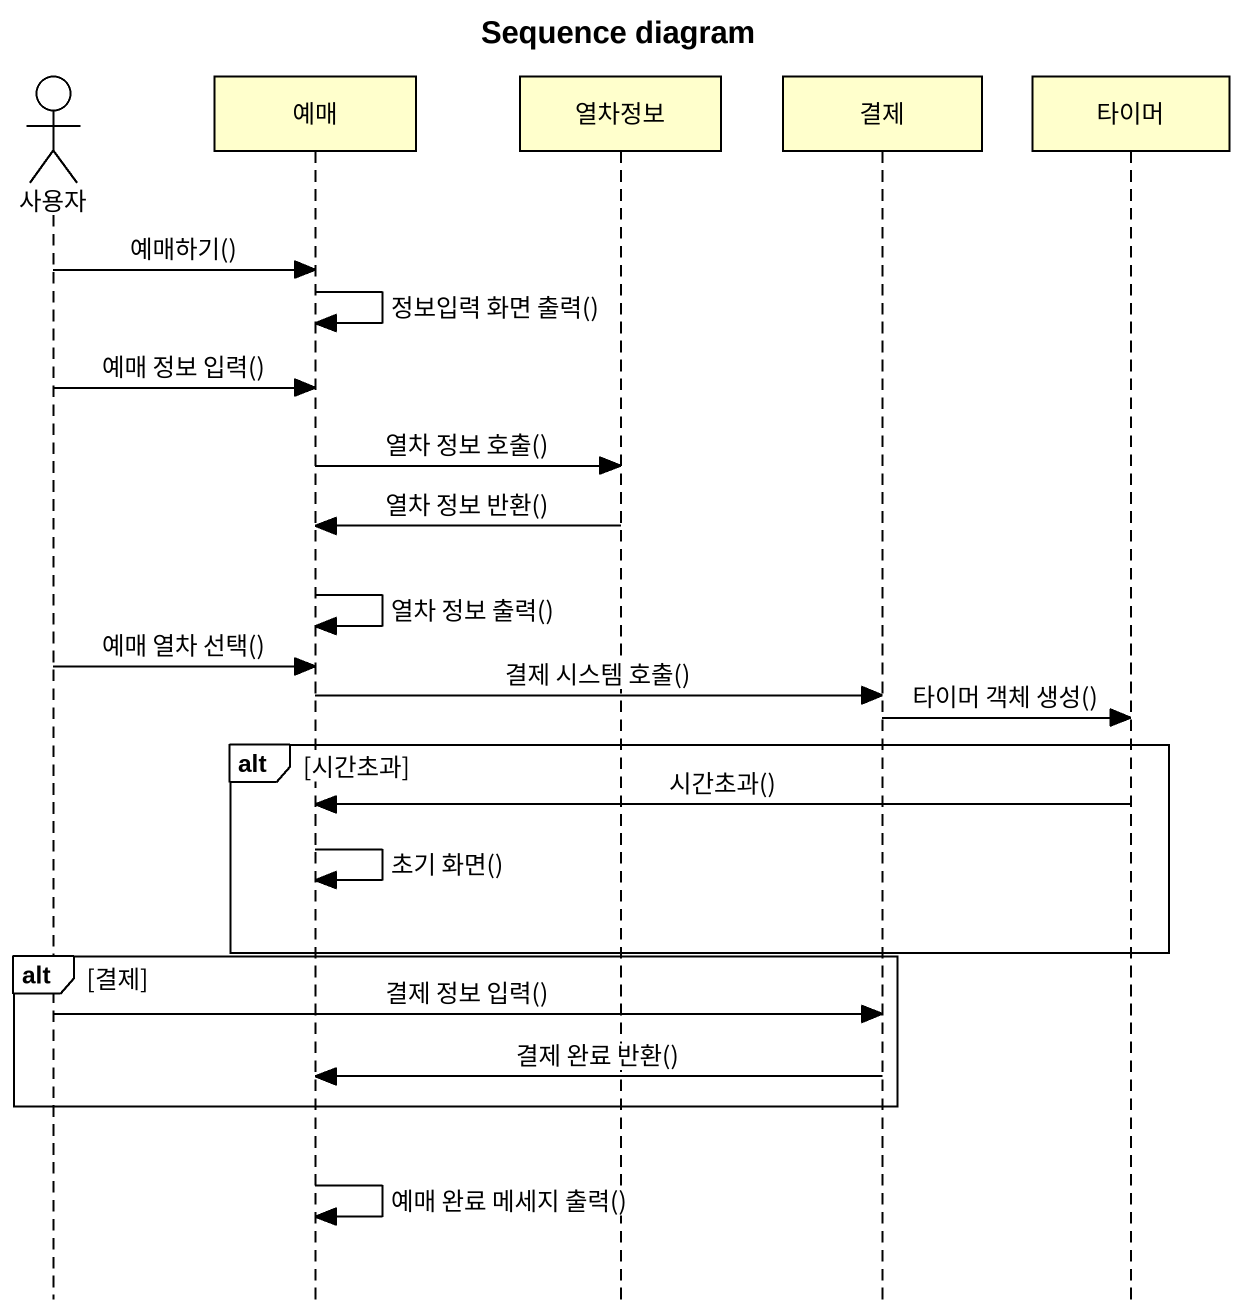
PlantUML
@startuml
title Sequence diagram
hide footbox
actor 사용자
participant 예매
participant 열차정보
participant 결제
participant 타이머

사용자 -> 예매 : 예매하기()
예매 -> 예매 : 정보입력 화면 출력()
사용자 -> 예매 : 예매 정보 입력()
예매 -> 열차정보 : 열차 정보 호출()
열차정보 -> 예매 : 열차 정보 반환()
예매 -> 예매 : 열차 정보 출력()
사용자 -> 예매 : 예매 열차 선택()
예매 -> 결제 : 결제 시스템 호출()
결제 -> 타이머 : 타이머 객체 생성()
alt 시간초과
  타이머 -> 예매 : 시간초과()
  예매 -> 예매 : 초기 화면()
end
alt 결제
  사용자 -> 결제 : 결제 정보 입력()
  결제 -> 예매 : 결제 완료 반환()
end
예매 -> 예매 : 예매 완료 메세지 출력()
@enduml
